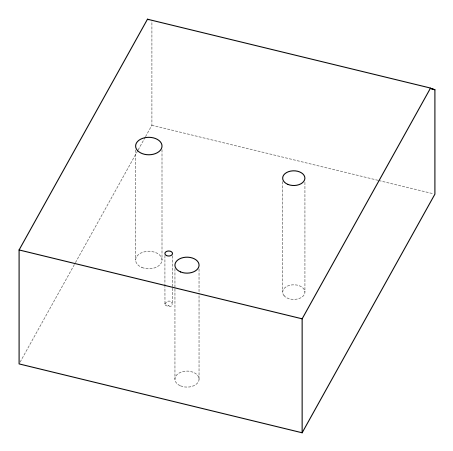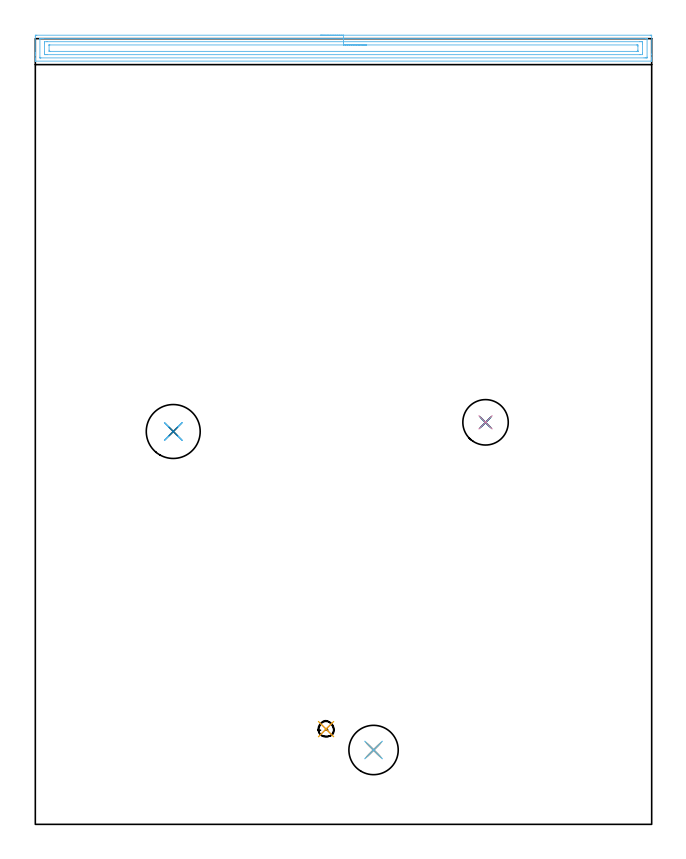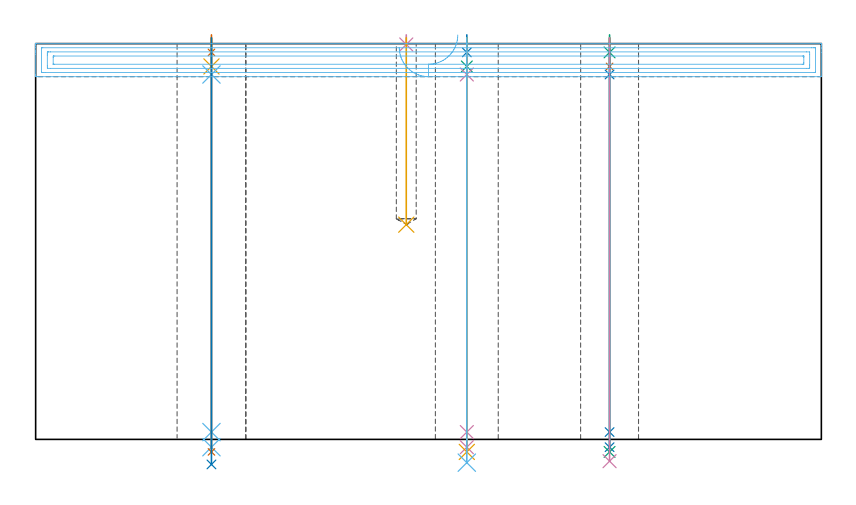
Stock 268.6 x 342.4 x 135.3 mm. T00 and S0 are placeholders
(PLAN: 18 operations, 14 tool changes, 14.7 min)
(1 SPOT_DRILL | STEP1HOLE | NXT0321_9005460120000 | 0.05 min | 182 mm3)
(2 SPOT_DRILL_1 | STEP1HOLE_1 | NXT0321_9005460120000 | 0.05 min | 183 mm3)
(3 SPOT_DRILL_2 | STEP1HOLE_2 | NXT0321_9005460120000 | 0.05 min | 183 mm3)
(4 SPOT_DRILL_3 | STEP1POCKET | NXT0321_9005460120000 | 0.03 min | 0 mm3)
(5 DRILL_BLIND_HOLE_INTO_CENTER | STEP1HOLE | NXT0301_023 | 0.04 min | 100 mm3)
(6 GUN_DRILL_THROUGH_HOLE | STEP1HOLE | UGT0307_001 | 0.61 min | 2484 mm3)
(7 SPADE_DRILL_TO_ENLARGE_THROUGH_HOLE | STEP1HOLE | UGT0306_003 | 0.57 min | 13797 mm3)
(8 DRILL_TO_ENLARGE_THROUGH_HOLE | STEP1HOLE | UGT0301_056 | 0.59 min | 42074 mm3)
(9 DRILL_BLIND_HOLE_INTO_CENTER_1 | STEP1HOLE_1 | NXT0301_023 | 0.04 min | 101 mm3)
(10 GUN_DRILL_THROUGH_HOLE_1 | STEP1HOLE_1 | UGT0307_001 | 0.6 min | 2489 mm3)
(11 SPADE_DRILL_TO_ENLARGE_THROUGH_HOLE_1 | STEP1HOLE_1 | UGT0306_003 | 0.57 min | 13793 mm3)
(12 DRILL_TO_ENLARGE_THROUGH_HOLE_1 | STEP1HOLE_1 | UGT0301_052 | 0.58 min | 32512 mm3)
(13 DRILL_BLIND_HOLE_INTO_CENTER_2 | STEP1HOLE_2 | NXT0301_023 | 0.04 min | 99 mm3)
(14 GUN_DRILL_THROUGH_HOLE_2 | STEP1HOLE_2 | UGT0307_001 | 0.6 min | 2485 mm3)
(15 SPADE_DRILL_TO_ENLARGE_THROUGH_HOLE_2 | STEP1HOLE_2 | UGT0306_003 | 0.57 min | 13797 mm3)
(16 DRILL_TO_ENLARGE_THROUGH_HOLE_2 | STEP1HOLE_2 | UGT0301_264 | 0.58 min | 25051 mm3)
(17 DRILL_BLIND_HOLE_INTO_CENTER_3 | STEP1POCKET | UGT0301_189 | 0.26 min | 2181 mm3)
(18 AREA_MILL | FG_CHAMFER_SURFACE | UGT0205_001 | 8.87 min | 17152 mm3)
(TOOL NXT0321_9005460120000 | NC Spot Drill, 142deg, 12mm, Carbide, Uncoated | D12 PA142 FL30 Z2)
(TOOL NXT0301_023 | Carbide Drill 5.2mm [860.1-0520-016A1-MM 2214] | D5.2 PA140 FL28 Z2)
(TOOL UGT0307_001 | Gun Drill 5 mm | D5 PA130 FL24 Z1)
(TOOL UGT0306_003 | Spade Drill 12.5mm | D12.5 PA132 FL10 Z2)
(TOOL UGT0301_056 | Twist Drill 23.5 mm | D23.5 PA118 FL155 Z2)
(TOOL UGT0301_052 | Twist Drill 21.5 mm | D21.5 PA118 FL150 Z2)
(TOOL UGT0301_264 | Twist Drill 19.8 mm | D19.8 PA118 FL140 Z2)
(TOOL UGT0301_189 | Twist Drill 6.8 mm | D6.8 PA118 FL66 Z2)
(TOOL UGT0205_001 | Chamfer Mill 20 x 3 x 45 deg. | D20 FL50 Z2)
(OP 1 SPOT_DRILL)
G17 G21 G94 G90
T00 M6
G54
G17 G0 G90 X60.1 Y171.2 S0 M3
G43 Z145.3 H0
G94 G81 G98 Z132.3 F250. R138.3
G80
M5
M2
(OP 2 SPOT_DRILL_1)
G17 G21 G94 G90
T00 M6
G54
G17 G0 G90 X147.4 Y32.4 S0 M3
G43 Z145.3 H0
G94 G81 G98 Z132.3 F250. R138.3
G80
M5
M2
(OP 3 SPOT_DRILL_2)
G17 G21 G94 G90
T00 M6
G54
G17 G0 G90 X196.2 Y175.2 S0 M3
G43 Z145.3 H0
G94 G81 G98 Z132.3 F250. R138.3
G80
M5
M2
(OP 4 SPOT_DRILL_3)
G17 G21 G94 G90
T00 M6
G54
G17 G0 G90 X126.7 Y41.5 S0 M3
G43 Z145.3 H0
G94 G81 G98 Z135.007 F250. R138.3
G80
M5
M2
(OP 5 DRILL_BLIND_HOLE_INTO_CENTER)
G17 G21 G94 G90
T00 M6
G54
G17 G0 G90 X60.1 Y171.2 S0 M3
G43 Z145.3 H1
G94 G81 G98 Z127.5 F250. R137.3
G80
M5
M2
(OP 6 GUN_DRILL_THROUGH_HOLE)
G17 G21 G94 G90
T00 M6
G54
G17 G0 G90 X60.1 Y171.2 M8
G43 Z145.3 H0
Z134.05
S716 M3
G94 G1 Z124.744 F125. M26
G4 X.084
Z2.5 F250.
G4 X.084
Z-2.666 F125.
G4 X.084
M5
M9
G0 Z134.05
Z145.3
M2
(OP 7 SPADE_DRILL_TO_ENLARGE_THROUGH_HOLE)
G17 G21 G94 G90
T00 M6
G54
G17 G0 G90 X60.1 Y171.2 S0 M3
G43 Z145.3 H0
G94 G73 G98 Z-4.283 F250. Q11.632 R137.3
G80
M5
M2
(OP 8 DRILL_TO_ENLARGE_THROUGH_HOLE)
G17 G21 G94 G90
T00 M6
G54
G17 G0 G90 X60.1 Y171.2 S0 M3
G43 Z145.3 H0
G94 G73 G98 Z-8.56 F250. Q20.551 R137.3
G80
M5
M2
(OP 9 DRILL_BLIND_HOLE_INTO_CENTER_1)
G17 G21 G94 G90
T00 M6
G54
G17 G0 G90 X147.4 Y32.4 S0 M3
G43 Z145.3 H1
G94 G81 G98 Z127.5 F250. R137.3
G80
M5
M2
(OP 10 GUN_DRILL_THROUGH_HOLE_1)
G17 G21 G94 G90
T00 M6
G54
G17 G0 G90 X147.4 Y32.4 M8
G43 Z145.3 H0
Z133.57
S716 M3
G94 G1 Z124.744 F125. M26
G4 X.084
Z2.5 F250.
G4 X.084
Z-2.666 F125.
G4 X.084
M5
M9
G0 Z133.57
Z145.3
M2
(OP 11 SPADE_DRILL_TO_ENLARGE_THROUGH_HOLE_1)
G17 G21 G94 G90
T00 M6
G54
G17 G0 G90 X147.4 Y32.4 S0 M3
G43 Z145.3 H0
G94 G73 G98 Z-4.283 F250. Q11.632 R137.3
G80
M5
M2
(OP 12 DRILL_TO_ENLARGE_THROUGH_HOLE_1)
G17 G21 G94 G90
T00 M6
G54
G17 G0 G90 X147.4 Y32.4 S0 M3
G43 Z145.3 H0
G94 G73 G98 Z-7.959 F250. Q20.466 R137.3
G80
M5
M2
(OP 13 DRILL_BLIND_HOLE_INTO_CENTER_2)
G17 G21 G94 G90
T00 M6
G54
G17 G0 G90 X196.2 Y175.2 S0 M3
G43 Z145.3 H1
G94 G81 G98 Z127.5 F250. R137.3
G80
M5
M2
(OP 14 GUN_DRILL_THROUGH_HOLE_2)
G17 G21 G94 G90
T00 M6
G54
G17 G0 G90 X196.2 Y175.2 M8
G43 Z145.3 H0
Z133.162
S716 M3
G94 G1 Z124.744 F125. M26
G4 X.084
Z2.5 F250.
G4 X.084
Z-2.666 F125.
G4 X.084
M5
M9
G0 Z133.162
Z145.3
M2
(OP 15 SPADE_DRILL_TO_ENLARGE_THROUGH_HOLE_2)
G17 G21 G94 G90
T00 M6
G54
G17 G0 G90 X196.2 Y175.2 S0 M3
G43 Z145.3 H0
G94 G73 G98 Z-4.283 F250. Q11.632 R137.3
G80
M5
M2
(OP 16 DRILL_TO_ENLARGE_THROUGH_HOLE_2)
G17 G21 G94 G90
T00 M6
G54
G17 G0 G90 X196.2 Y175.2 S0 M3
G43 Z145.3 H0
G94 G73 G98 Z-7.449 F250. Q17.844 R137.3
G80
M5
M2
(OP 17 DRILL_BLIND_HOLE_INTO_CENTER_3)
G17 G21 G94 G90
T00 M6
G54
G17 G0 G90 X126.7 Y41.5 S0 M3
G43 Z145.3 H0
G94 G81 G98 Z73.4 F250. R137.3
G80
M5
M2
(OP 18 AREA_MILL)
G17 G21 G94 G90
T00 M6
G54
G17 G0 G90 X124.3 Y343.9 S1061 M3
G43 Z145.3 H0
Z134.
G94 G1 X124.338 Z133.128 F250.
X124.452 Z132.264
X124.641 Z131.412
X124.903 Z130.58
X125.237 Z129.774
X125.64 Z129.
X126.108 Z128.264
X126.64 Z127.572
X127.229 Z126.929
X127.872 Z126.34
X128.564 Z125.808
X129.3 Z125.34
X130.074 Z124.937
X130.88 Z124.603
X131.712 Z124.341
X132.564 Z124.152
X133.428 Z124.038
X134.3 Z124.
X267.971
X268.474 Y343.895 Z124.003
X268.59 Y343.892 Z124.006
X268.6 Y343.772 Z124.126
Y335.619 Z132.275
Y334.222 Z133.674
Y333.865 Z134.03
Y333.152 Z134.747
Y332.916 Z134.984
X268.597 Y332.755 Z135.137
X268.59 Y332.602 Z135.289
X268.418 Y332.6 Z135.3
X0.182
X0.01 Y332.602 Z135.289
X0.003 Y332.755 Z135.137
X0. Y332.916 Z134.984
Y333.153 Z134.747
Y333.865 Z134.03
Y335.099 Z132.798
Y335.619 Z132.275
Y336.236 Z131.66
Y343.251 Z124.646
X0.003 Y343.512 Z124.386
X0.01 Y343.893 Z124.005
X0.236 Y343.896 Z124.002
X0.629 Y343.9 Z124.
X134.3
Y342.486 Z125.414
X266.183 Y342.485 Z125.415
X266.336 Y342.484 Z125.416
X266.543 Y342.48 Z125.42
X266.586 Y342.479 Z125.421
X266.592 Y342.451 Z125.449
X266.595 Y342.416 Z125.484
X266.599 Y342.226 Z125.674
X266.6 Y334.334 Z133.566
X266.598 Y334.197 Z133.703
X266.594 Y334.088 Z133.812
X266.59 Y334.022 Z133.878
X266.553 Y334.021 Z133.879
X266.183 Y334.016 Z133.884
X266.031 Y334.015 Z133.885
X265.289 Y334.014 Z133.886
X2.417 Y334.015 Z133.885
X2.264 Y334.016 Z133.884
X2.058 Y334.02 Z133.88
X2.014 Y334.021 Z133.879
X2.008 Y334.049 Z133.851
X2.005 Y334.084 Z133.816
X2.001 Y334.274 Z133.626
X2. Y342.166 Z125.734
X2.002 Y342.303 Z125.597
X2.006 Y342.412 Z125.488
X2.01 Y342.478 Z125.422
X2.047 Y342.479 Z125.421
X2.417 Y342.484 Z125.416
X2.569 Y342.485 Z125.415
X3.311 Y342.486 Z125.414
X134.3
Y341.072 Z126.828
X263.501 Y341.071 Z126.829
X264.202 Y341.07 Z126.83
X264.395 Y341.068 Z126.832
X264.58 Y341.065 Z126.835
X264.59 Y340.881 Z127.019
X264.597 Y340.682 Z127.218
X264.6 Y340.004 Z127.896
Y339.803 Z128.097
X264.599 Y336.296 Z131.604
X264.59 Y335.619 Z132.281
X264.582 Y335.435 Z132.465
X263.501 Y335.429 Z132.471
X5.099
X4.398 Y335.43 Z132.47
X4.205 Y335.432 Z132.468
X4.02 Y335.435 Z132.465
X4.01 Y335.619 Z132.281
X4.003 Y335.818 Z132.082
X4. Y336.496 Z131.404
Y336.697 Z131.203
X4.001 Y340.204 Z127.696
X4.01 Y340.881 Z127.019
X4.018 Y341.064 Z126.836
X5.099 Y341.071 Z126.829
X134.3 Y341.072 Z126.828
Y339.657 Z128.243
X262.066
X262.451 Y339.655 Z128.245
X262.517 Y339.654 Z128.246
X262.58 Y339.651 Z128.249
X262.59 Y339.561 Z128.339
X262.6 Y339.133 Z128.767
Y337.379 Z130.521
X262.599 Y336.938 Z130.962
X262.597 Y336.883 Z131.017
X262.594 Y336.857 Z131.043
X262.591 Y336.85 Z131.05
X262.576 Y336.848 Z131.052
X262.433 Y336.844 Z131.056
X262.253 Y336.843 Z131.057
X6.534
X6.149 Y336.845 Z131.055
X6.083 Y336.846 Z131.054
X6.02 Y336.849 Z131.051
X6.01 Y336.939 Z130.961
X6. Y337.367 Z130.533
X6.001 Y339.562 Z128.338
X6.003 Y339.617 Z128.283
X6.006 Y339.643 Z128.257
X6.009 Y339.65 Z128.25
X6.024 Y339.652 Z128.248
X6.167 Y339.656 Z128.244
X6.347 Y339.657 Z128.243
X134.3
X135.172 Z128.281
X136.036 Z128.395
X136.888 Z128.583
X137.72 Z128.846
X138.526 Z129.18
X139.3 Z129.582
X140.036 Z130.051
X140.728 Z130.582
X141.371 Z131.172
X141.96 Z131.815
X142.492 Z132.507
X142.96 Z133.243
X143.363 Z134.017
X143.697 Z134.822
X143.959 Z135.654
X144.148 Z136.506
X144.262 Z137.371
X144.3 Z138.243
G0 Z145.3
M5
M2
